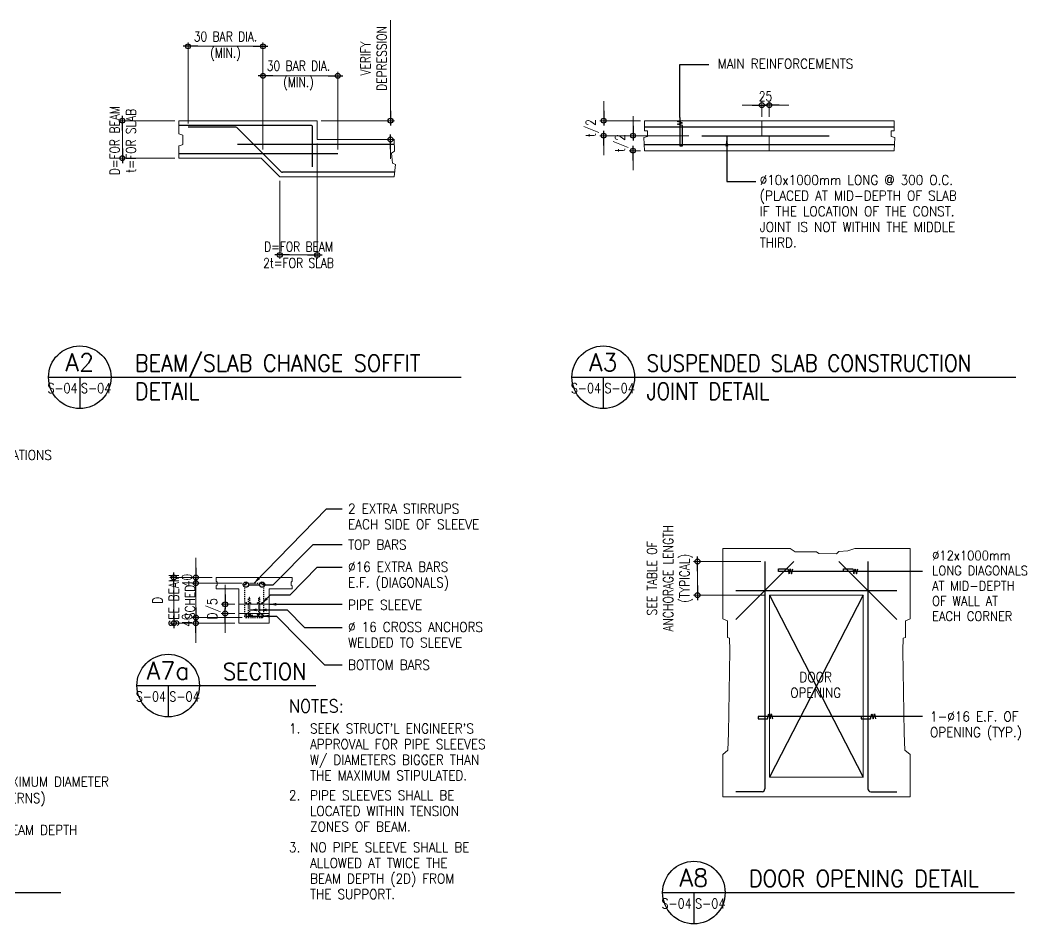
# Model space of a CAD drawing. Header units: millimetres. Extents: x 3475 to 3878, y 2024 to 2251.
# Drawn here: x 3617.5 to 3724.6, y 2145.1 to 2241.2 of the extents above; entities that cross this region are included whole.
import ezdxf
from ezdxf.enums import TextEntityAlignment as Align

# ---------------------------------------------------------------- set-up
doc = ezdxf.new("R2010")
doc.units = ezdxf.units.MM
doc.linetypes.add('LEOJ', pattern=[0.30000000000000004, 0.2, -0.1])
for name, color, linetype in [('1R', 1, 'Continuous'), ('3G', 3, 'Continuous'), ('6M', 6, 'Continuous'), ('8G', 8, 'Continuous'), ('DIM', 8, 'Continuous'), ('TB', 5, 'Continuous'), ('TG', 3, 'Continuous'), ('title', 3, 'Continuous')]:
    doc.layers.add(name, color=color, linetype=linetype)
for name, color, linetype, lineweight in [('2Y', 3, 'Continuous', 9), ('4C', 4, 'Continuous', 9), ('ST-DIM_E', 250, 'Continuous', 13)]:
    doc.layers.add(name, color=color, linetype=linetype, lineweight=lineweight)
doc.styles.add('100CL', font='romans.shx', dxfattribs={"height": 250})
doc.styles.add('175CL', font='ROMANS.shx', dxfattribs={"height": 0.45})
doc.styles.add('A', font='ROMANS', dxfattribs={"height": 350})
doc.styles.add('FRED', font='romans', dxfattribs={"height": 0.6})
doc.styles.add('ROMANS', font='romans.shx', dxfattribs={"width": 0.8})
doc.dimstyles.new('DIM150', dxfattribs={"dimscale": 150, "dimtxt": 2.5, "dimasz": 2.5, "dimexe": 1, "dimexo": 1, "dimgap": 1, "dimtad": 1, "dimdec": 0, "dimzin": 0, "dimdsep": 46, "dimtxsty": 'ROMANS', "dimblk": 'DIM1', "dimcen": 1, "dimclrd": 8, "dimclre": 8, "dimclrt": 3, "dimadec": 0, "dimazin": 0, "dimtfac": 1, "dimtdec": 0, "dimtofl": 0, "dimtmove": 0, "dimatfit": 3, "dimfxl": 1, "dimtolj": 1, "dimtzin": 0, "dimarcsym": 0})

# ---------------------------------------------------------------- blocks, each defined once
blk = doc.blocks.new('DIM1')
at = {"color": 0}
blk.add_line((-1, 0), (0.5, 0), dxfattribs=at)
at = {"color": 3}
blk.add_circle((0, 0), 0.25, dxfattribs=at)
blk = doc.blocks.new('*D12')
at = {"layer": 'Defpoints', "color": 0, "transparency": 16777216}
for p in [(240007.6168933685, 1059.481451507978), (238444.3875461226, 484.132781303109), (241859.9509751603, 484.1327813031096)]:
    blk.add_point(p, dxfattribs=at)
at = {"layer": 'DIM', "color": 8, "lineweight": -2, "transparency": 16777216}
for p, q in [((238444.3875461226, 1434.481451507978), (238444.3875461226, 1809.481451507978)), ((239857.6168933685, 1059.481451507978), (238294.3875461226, 1059.481451507978)), ((241709.9509751603, 484.1327813031095), (238294.3875461226, 484.132781303109)), ((238444.3875461226, 109.1327813031089), (238444.3875461226, -265.8672186968912))]:
    blk.add_line(p, q, dxfattribs=at)
at = {"layer": 'DIM', "color": 8, "lineweight": -2, "transparency": 16777216, "xscale": 375, "yscale": 375, "zscale": 375}
for p, rotation in [((238444.3875461226, 1059.481451507978), 270), ((238444.3875461226, 484.132781303109), 90)]:
    blk.add_blockref('DIM1', p, dxfattribs=dict(at, rotation=rotation))
at = {"layer": 'DIM', "color": 3, "transparency": 16777216, "insert": (238008.6732604083, 771.8071164054759), "char_height": 375, "attachment_point": 5, "rotation": 90, "style": 'ROMANS'}
blk.add_mtext('\\A1;t/2', dxfattribs=at)
blk = doc.blocks.new('*D13')
at = {"layer": 'Defpoints', "color": 0, "transparency": 16777216}
for p in [(239570.7442052263, 484.1327813031091), (241859.9509751603, 484.1327813031096), (240007.6168933685, -91.21588890152636)]:
    blk.add_point(p, dxfattribs=at)
at = {"layer": 'DIM', "color": 8, "lineweight": -2, "transparency": 16777216}
for p, q in [((239570.7442052263, 859.1327813031094), (239570.7442052263, 1234.132781303109)), ((241709.9509751603, 484.1327813031095), (239420.7442052262, 484.1327813031091)), ((239857.6168933685, -91.21588890152638), (239420.7442052262, -91.21588890152645)), ((239570.7442052263, -466.2158889015265), (239570.7442052263, -841.2158889015266))]:
    blk.add_line(p, q, dxfattribs=at)
at = {"layer": 'DIM', "color": 8, "lineweight": -2, "transparency": 16777216, "xscale": 375, "yscale": 375, "zscale": 375}
for p, rotation in [((239570.7442052263, 484.1327813031091), 270), ((239570.7442052263, -91.21588890152644), 90)]:
    blk.add_blockref('DIM1', p, dxfattribs=dict(at, rotation=rotation))
at = {"layer": 'DIM', "color": 3, "transparency": 16777216, "insert": (239135.0299195119, 196.4584462007235), "char_height": 375, "attachment_point": 5, "rotation": 90, "style": 'ROMANS'}
blk.add_mtext('\\A1;t/2', dxfattribs=at)
blk = doc.blocks.new('*D14')
at = {"layer": 'Defpoints', "color": 0, "transparency": 16777216}
for p in [(244802.1891450743, 1657.494896583812), (244514.5148099721, 1059.481451507978), (244802.1891450743, 1059.481451507978)]:
    blk.add_point(p, dxfattribs=at)
at = {"layer": 'DIM', "color": 8, "lineweight": -2, "transparency": 16777216}
for p, q in [((244139.5148099722, 1657.494896583812), (243764.5148099722, 1657.494896583812)), ((244514.5148099721, 1209.481451507978), (244514.5148099721, 1807.494896583812)), ((244802.1891450743, 1209.481451507978), (244802.1891450743, 1807.494896583812)), ((245177.1891450742, 1657.494896583812), (245552.1891450743, 1657.494896583812))]:
    blk.add_line(p, q, dxfattribs=at)
at = {"layer": 'DIM', "color": 8, "lineweight": -2, "transparency": 16777216, "xscale": 375, "yscale": 375, "zscale": 375}
blk.add_blockref('DIM1', (244514.5148099721, 1657.494896583812), dxfattribs=at)
at = {"layer": 'DIM', "color": 8, "lineweight": -2, "transparency": 16777216, "xscale": 375, "yscale": 375, "zscale": 375, "rotation": 180}
blk.add_blockref('DIM1', (244802.1891450743, 1657.494896583812), dxfattribs=at)
at = {"layer": 'DIM', "color": 3, "transparency": 16777216, "insert": (244658.3519775232, 1994.994896583812), "char_height": 375, "attachment_point": 5, "style": 'ROMANS'}
blk.add_mtext('\\A1;25', dxfattribs=at)
blk = doc.blocks.new('*D35')
at = {"layer": 'Defpoints', "color": 0, "transparency": 16777216}
for p in [(225366.4639300438, 3912.665823989751), (222489.7205790203, 807.7664082933624), (225366.4639300438, -199.0937645648664)]:
    blk.add_point(p, dxfattribs=at)
at = {"layer": 'DIM', "color": 8, "lineweight": -2, "transparency": 16777216}
for p, q in [((222489.7205790203, 957.7664082933624), (222489.7205790203, 4062.665823989751)), ((222864.7205790202, 3912.665823989751), (224991.4639300439, 3912.665823989751)), ((225366.4639300438, -49.09376456486644), (225366.4639300438, 4062.665823989751))]:
    blk.add_line(p, q, dxfattribs=at)
at = {"layer": 'DIM', "color": 8, "lineweight": -2, "transparency": 16777216, "xscale": 375, "yscale": 375, "zscale": 375, "rotation": 180}
blk.add_blockref('DIM1', (222489.7205790203, 3912.665823989751), dxfattribs=at)
at = {"layer": 'DIM', "color": 8, "lineweight": -2, "transparency": 16777216, "xscale": 375, "yscale": 375, "zscale": 375}
blk.add_blockref('DIM1', (225366.4639300438, 3912.665823989751), dxfattribs=at)
at = {"layer": 'DIM', "color": 3, "transparency": 16777216, "insert": (223928.092254532, 3912.665823989751), "char_height": 375, "attachment_point": 5, "style": 'ROMANS'}
blk.add_mtext('\\A1;30 BAR DIA.\\P(MIN.)', dxfattribs=at)
blk = doc.blocks.new('*D36')
at = {"layer": 'Defpoints', "color": 0, "transparency": 16777216}
for p in [(225366.4639300438, 2778.847220430238), (225366.4639300438, -199.0937645648664), (228243.2072810671, -199.0937645648664)]:
    blk.add_point(p, dxfattribs=at)
at = {"layer": 'DIM', "color": 8, "lineweight": -2, "transparency": 16777216}
for p, q in [((225366.4639300438, -49.09376456486644), (225366.4639300438, 2928.847220430238)), ((227868.2072810671, 2778.847220430238), (225741.4639300439, 2778.847220430238)), ((228243.2072810671, -49.09376456486644), (228243.2072810671, 2928.847220430238))]:
    blk.add_line(p, q, dxfattribs=at)
at = {"layer": 'DIM', "color": 8, "lineweight": -2, "transparency": 16777216, "xscale": 375, "yscale": 375, "zscale": 375, "rotation": 180}
blk.add_blockref('DIM1', (225366.4639300438, 2778.847220430238), dxfattribs=at)
at = {"layer": 'DIM', "color": 8, "lineweight": -2, "transparency": 16777216, "xscale": 375, "yscale": 375, "zscale": 375}
blk.add_blockref('DIM1', (228243.2072810671, 2778.847220430238), dxfattribs=at)
at = {"layer": 'DIM', "color": 3, "transparency": 16777216, "insert": (226730.9643231724, 2789.179889907333), "char_height": 375, "attachment_point": 5, "style": 'ROMANS'}
blk.add_mtext('\\A1;30 BAR DIA.\\P(MIN.)', dxfattribs=at)
blk = doc.blocks.new('*D37')
at = {"layer": 'Defpoints', "color": 0, "transparency": 16777216}
for p in [(227449.5473113448, 1059.481451507978), (227449.5473113448, 340.295613752067), (230263.3650385315, 340.2956137520674)]:
    blk.add_point(p, dxfattribs=at)
at = {"layer": 'DIM', "color": 8, "lineweight": -2, "transparency": 16777216}
for p, q in [((230263.3650385315, 1434.481451507979), (230263.3650385315, 4917.517165793775)), ((227599.5473113448, 1059.481451507978), (230413.3650385315, 1059.481451507979)), ((227599.5473113448, 340.295613752067), (230413.3650385315, 340.2956137520675)), ((230263.3650385315, -34.70438624793261), (230263.3650385315, -409.7043862479327))]:
    blk.add_line(p, q, dxfattribs=at)
at = {"layer": 'DIM', "color": 8, "lineweight": -2, "transparency": 16777216, "xscale": 375, "yscale": 375, "zscale": 375}
for p, rotation in [((230263.3650385315, 1059.481451507979), 270), ((230263.3650385315, 340.2956137520674), 90)]:
    blk.add_blockref('DIM1', p, dxfattribs=dict(at, rotation=rotation))
at = {"layer": 'DIM', "color": 3, "transparency": 16777216, "insert": (229613.3650385314, 3446.088594365138), "char_height": 375, "attachment_point": 5, "rotation": 90, "style": 'ROMANS'}
blk.add_mtext('\\A1;VERIFY\\PDEPRESSION', dxfattribs=at)
blk = doc.blocks.new('*D38')
at = {"layer": 'Defpoints', "color": 0, "transparency": 16777216}
for p in [(227449.5473113447, 340.2956137520669), (226011.1756358333, -1098.076061759755), (227449.5473113447, -4093.773598072963)]:
    blk.add_point(p, dxfattribs=at)
at = {"layer": 'DIM', "color": 8, "lineweight": -2, "transparency": 16777216}
for p, q in [((227449.5473113447, 190.2956137520668), (227449.5473113447, -4243.773598072963)), ((226011.1756358333, -1248.076061759755), (226011.1756358333, -4243.773598072963)), ((226386.1756358333, -4093.773598072963), (227074.5473113446, -4093.773598072963))]:
    blk.add_line(p, q, dxfattribs=at)
at = {"layer": 'DIM', "color": 8, "lineweight": -2, "transparency": 16777216, "xscale": 375, "yscale": 375, "zscale": 375, "rotation": 180}
blk.add_blockref('DIM1', (226011.1756358333, -4093.773598072963), dxfattribs=at)
at = {"layer": 'DIM', "color": 8, "lineweight": -2, "transparency": 16777216, "xscale": 375, "yscale": 375, "zscale": 375}
blk.add_blockref('DIM1', (227449.5473113447, -4093.773598072963), dxfattribs=at)
at = {"layer": 'DIM', "color": 3, "transparency": 16777216, "insert": (226731.2846196, -4088.950219376275), "char_height": 375, "attachment_point": 5, "style": 'ROMANS'}
blk.add_mtext('\\A1;D=FOR BEAM\\P2t=FOR SLAB', dxfattribs=at)
blk = doc.blocks.new('*D40')
at = {"layer": 'Defpoints', "color": 0, "transparency": 16777216}
for p in [(222135.5772771804, 1059.481451507978), (219969.1133767545, -378.8902240038447), (222135.5772771804, -378.8902240038443)]:
    blk.add_point(p, dxfattribs=at)
at = {"layer": 'DIM', "color": 8, "lineweight": -2, "transparency": 16777216}
for p, q in [((221985.5772771804, 1059.481451507978), (219819.1133767545, 1059.481451507978)), ((219969.1133767545, 684.481451507978), (219969.1133767545, -3.890224003844636)), ((221985.5772771804, -378.8902240038444), (219819.1133767545, -378.8902240038447))]:
    blk.add_line(p, q, dxfattribs=at)
at = {"layer": 'DIM', "color": 8, "lineweight": -2, "transparency": 16777216, "xscale": 375, "yscale": 375, "zscale": 375}
for p, rotation in [((219969.1133767545, 1059.481451507978), 90), ((219969.1133767545, -378.8902240038447), 270)]:
    blk.add_blockref('DIM1', p, dxfattribs=dict(at, rotation=rotation))
at = {"layer": 'DIM', "color": 3, "transparency": 16777216, "insert": (219985.5474328841, 291.6950454890903), "char_height": 375, "attachment_point": 5, "rotation": 90, "style": 'ROMANS'}
blk.add_mtext('\\A1;D=FOR BEAM\\Pt=FOR SLAB', dxfattribs=at)
blk = doc.blocks.new('*D30')
at = {"layer": 'Defpoints', "color": 0, "transparency": 16777216}
for p in [(223565.5628772519, -16469.50655791211), (221943.5106256121, -18219.76610892988), (224440.6926527607, -18219.76610892988)]:
    blk.add_point(p, dxfattribs=at)
at = {"layer": 'DIM', "color": 8, "lineweight": -2, "transparency": 16777216}
for p, q in [((223415.5628772519, -16469.50655791211), (221793.5106256121, -16469.50655791211)), ((221943.5106256121, -16844.50655791211), (221943.5106256121, -17844.76610892988)), ((224290.6926527607, -18219.76610892988), (221793.5106256121, -18219.76610892988))]:
    blk.add_line(p, q, dxfattribs=at)
at = {"layer": 'DIM', "color": 8, "lineweight": -2, "transparency": 16777216, "xscale": 375, "yscale": 375, "zscale": 375}
for p, rotation in [((221943.5106256121, -16469.50655791211), 90), ((221943.5106256121, -18219.76610892988), 270)]:
    blk.add_blockref('DIM1', p, dxfattribs=dict(at, rotation=rotation))
at = {"layer": 'DIM', "color": 3, "transparency": 16777216, "insert": (221943.510625612, -17344.63633342106), "char_height": 375, "attachment_point": 5, "rotation": 90, "style": 'ROMANS'}
blk.add_mtext('\\A1;D\\PSEE BEAM\\PSCHED.', dxfattribs=at)
blk = doc.blocks.new('*D31')
at = {"layer": 'Defpoints', "color": 0, "transparency": 16777216}
for p in [(223917.5757935495, -17497.78404413513), (224440.6926527607, -17497.78404413513), (224440.6926527607, -17847.83595433785)]:
    blk.add_point(p, dxfattribs=at)
at = {"layer": 'DIM', "color": 8, "lineweight": -2, "transparency": 16777216}
for p, q in [((223917.5757935495, -17122.78404413513), (223917.5757935495, -16747.78404413513)), ((224290.6926527607, -17497.78404413513), (223767.5757935495, -17497.78404413513)), ((224290.6926527607, -17847.83595433785), (223767.5757935495, -17847.83595433785)), ((223917.5757935495, -18222.83595433785), (223917.5757935495, -18597.83595433785))]:
    blk.add_line(p, q, dxfattribs=at)
at = {"layer": 'DIM', "color": 8, "lineweight": -2, "transparency": 16777216, "xscale": 375, "yscale": 375, "zscale": 375}
for p, rotation in [((223917.5757935495, -17497.78404413513), 270), ((223917.5757935495, -17847.83595433785), 90)]:
    blk.add_blockref('DIM1', p, dxfattribs=dict(at, rotation=rotation))
at = {"layer": 'DIM', "color": 3, "transparency": 16777216, "insert": (223481.8615078351, -17672.80999923656), "char_height": 375, "attachment_point": 5, "rotation": 90, "style": 'ROMANS'}
blk.add_mtext('\\A1;D/5', dxfattribs=at)
blk = doc.blocks.new('*D52')
at = {"layer": 'Defpoints', "color": 0, "transparency": 16777216}
for p in [(242044.5415837374, -15854.03817179992), (244630.284254389, -15854.03817179992), (244810.0807138278, -17148.57267976058)]:
    blk.add_point(p, dxfattribs=at)
at = {"layer": 'DIM', "color": 8, "lineweight": -2, "transparency": 16777216}
for p, q in [((244480.284254389, -15854.03817179992), (241894.5415837374, -15854.03817179992)), ((242044.5415837374, -16773.57267976058), (242044.5415837374, -16229.03817179992)), ((244660.0807138278, -17148.57267976058), (241894.5415837374, -17148.57267976058))]:
    blk.add_line(p, q, dxfattribs=at)
at = {"layer": 'DIM', "color": 8, "lineweight": -2, "transparency": 16777216, "xscale": 375, "yscale": 375, "zscale": 375}
for p, rotation in [((242044.5415837374, -15854.03817179992), 90), ((242044.5415837374, -17148.57267976058), 270)]:
    blk.add_blockref('DIM1', p, dxfattribs=dict(at, rotation=rotation))
at = {"layer": 'DIM', "color": 3, "transparency": 16777216, "insert": (240983.8272980231, -16501.30542578031), "char_height": 375, "attachment_point": 5, "rotation": 90, "style": 'ROMANS'}
blk.add_mtext('\\A1;SEE TABLE OF\\PANCHORAGE LENGTH\\P(TYPICAL)', dxfattribs=at)
blk = doc.blocks.new('*D58')
at = {"layer": 'Defpoints', "color": 0, "transparency": 16777216}
for p in [(224712.808429971, -18000.98366505269), (222789.3932452687, -18219.76610892988), (224440.6926527607, -18219.76610892988)]:
    blk.add_point(p, dxfattribs=at)
at = {"layer": 'DIM', "color": 8, "lineweight": -2, "transparency": 16777216}
for p, q in [((222789.3932452687, -17625.98366505269), (222789.3932452687, -17250.98366505269)), ((224562.808429971, -18000.98366505269), (222639.3932452687, -18000.98366505269)), ((224290.6926527607, -18219.76610892988), (222639.3932452687, -18219.76610892988)), ((222789.3932452687, -18594.76610892988), (222789.3932452687, -18969.76610892988))]:
    blk.add_line(p, q, dxfattribs=at)
at = {"layer": 'DIM', "color": 8, "lineweight": -2, "transparency": 16777216, "xscale": 375, "yscale": 375, "zscale": 375}
for p, rotation in [((222789.3932452687, -18000.98366505269), 270), ((222789.3932452687, -18219.76610892988), 90)]:
    blk.add_blockref('DIM1', p, dxfattribs=dict(at, rotation=rotation))
at = {"layer": 'DIM', "color": 3, "transparency": 16777216, "insert": (222451.8932452686, -18110.37488699135), "char_height": 375, "attachment_point": 5, "rotation": 90, "style": 'ROMANS'}
blk.add_mtext('\\A1;40', dxfattribs=at)
blk = doc.blocks.new('*D59')
at = {"layer": 'Defpoints', "color": 0, "transparency": 16777216}
for p in [(222789.3932452687, -16469.50655791211), (223565.5628772519, -16469.50655791211), (224712.808429971, -16688.2890017893)]:
    blk.add_point(p, dxfattribs=at)
at = {"layer": 'DIM', "color": 8, "lineweight": -2, "transparency": 16777216}
for p, q in [((222789.3932452687, -16094.50655791211), (222789.3932452687, -15719.50655791211)), ((223415.5628772519, -16469.50655791211), (222639.3932452687, -16469.50655791211)), ((224562.808429971, -16688.2890017893), (222639.3932452687, -16688.2890017893)), ((222789.3932452687, -17063.2890017893), (222789.3932452687, -17438.2890017893))]:
    blk.add_line(p, q, dxfattribs=at)
at = {"layer": 'DIM', "color": 8, "lineweight": -2, "transparency": 16777216, "xscale": 375, "yscale": 375, "zscale": 375}
for p, rotation in [((222789.3932452687, -16469.50655791211), 270), ((222789.3932452687, -16688.2890017893), 90)]:
    blk.add_blockref('DIM1', p, dxfattribs=dict(at, rotation=rotation))
at = {"layer": 'DIM', "color": 3, "transparency": 16777216, "insert": (222451.8932452686, -16578.89777985077), "char_height": 375, "attachment_point": 5, "rotation": 90, "style": 'ROMANS'}
blk.add_mtext('\\A1;40', dxfattribs=at)
blk = doc.blocks.new('A$C6C0B0B06')
at = {"layer": 'title', "color": 2}
for p, q in [((0, -1e-15), (16, -1e-15)), ((8.000000000000002, -1e-15), (8.000000000000002, -8.000000000000004))]:
    blk.add_line(p, q, dxfattribs=at)
blk.add_circle((8.000000000000002, -1e-15), 8.000000000000002, dxfattribs=at)
at = {"layer": 'title', "color": 5, "style": 'ROMANS'}
blk.add_attdef('A', text='', height=4.5, dxfattribs=at).set_placement((8.000000000000002, 3.803695647511631), align=Align.MIDDLE)
at = {"layer": 'title', "color": 2, "style": 'ROMANS'}
for width, p, p2 in [(1.138396624965697, (-0.2822336480205845, -4.047261020744175), (7.442600592818076, -4.047261020744175)), (1.147089023381709, (8.287959303701156, -4.047261020744175), (16.07177767664846, -4.047261020744175))]:
    blk.add_attdef('S-1', text='', height=2.5, dxfattribs=dict(at, width=width)).set_placement(p, p2, align=Align.FIT)
blk = doc.blocks.new('A$C9b866f26')
at = {"layer": '1R'}
for p, q in [((11053.34823410518, 32263.5060793098), (7457.419045325631, 25277.29845050577)), ((7457.419045325631, 32263.5060793098), (11053.34823410518, 25277.29845050577))]:
    blk.add_line(p, q, dxfattribs=at)
at = {"layer": '2Y', "color": 2}
for p, q in [((-15217.08439132172, 50471.56021057834), (-9903.114357157348, 50471.56021057834)), ((-9903.114357157348, 49752.37437282244), (-9903.114357157348, 50471.56021057834)), ((2654.95522486631, 50471.56021057834), (12244.09972827814, 50471.56021057834)), ((7161.853141470143, 50471.56021057834), (7161.853141470143, 49896.21154037347)), ((7161.853141470143, 49896.21154037347), (7449.527476572228, 49896.21154037347)), ((7449.527476572228, 49896.21154037347), (7449.527476572228, 49320.86287016884)), ((-9903.114357157348, 49752.37437282244), (-6946.447257128749, 49752.37437282244)), ((2654.95522486631, 49320.86287016884), (12244.09972827814, 49320.86287016884)), ((-15217.08439132172, 49033.18853506652), (-12060.67187042461, 49033.18853506652)), ((-12060.67187042461, 49033.18853506652), (-11341.48603266917, 48314.00269731061)), ((-11341.48603266917, 48314.00269731061), (-6946.447257128749, 48314.00269731061))]:
    blk.add_line(p, q, dxfattribs=at)
at = {"layer": '2Y'}
for p, q in [((-10869.99953955386, 32942.57220115827), (-13787.09879125023, 32942.57220115827)), ((-13787.09879125023, 32505.00731340388), (-12911.96901574146, 32505.00731340388)), ((-12911.96901574146, 32505.00731340388), (-12911.96901574146, 31192.31265014049)), ((-11745.12931506263, 32505.00731340388), (-10869.99953955386, 32505.00731340388)), ((-11745.12931506309, 31192.31265014049), (-11745.12931506263, 32505.00731340388)), ((-12911.96901574146, 31192.31265014049), (-11745.12931506309, 31192.31265014049))]:
    blk.add_line(p, q, dxfattribs=at)
at = {"layer": '2Y', "color": 1}
for p, q in [((-13787.09879125023, 32942.57220115827), (-13787.09879125023, 32798.80107571651)), ((-10869.99953955386, 32798.80107571651), (-10869.99953955386, 32942.57220115827)), ((-13787.09879125023, 32798.80107571651), (-13750.32894441552, 32765.91272053321)), ((-13787.09879125023, 32622.39991775609), (-13750.32894440714, 32649.30856632756)), ((-13787.09879125023, 32622.39991775609), (-13787.09879125023, 32505.00731340388)), ((-13750.32894441552, 32765.91272053321), (-13750.32894441552, 32649.30856632756)), ((-10906.76938639695, 32765.91272053321), (-10869.99953955386, 32798.80107571651)), ((-10906.76938639695, 32649.30856632756), (-10906.76938639695, 32765.91272053321)), ((-10869.99953955386, 32622.39991775609), (-10906.76938639695, 32649.30856632756)), ((-10869.99953955386, 32505.00731340388), (-10869.99953955386, 32622.39991775609))]:
    blk.add_line(p, q, dxfattribs=at)
at = {"layer": '2Y', "color": 2, "linetype": 'Continuous'}
for p, q in [((-12911.96901574146, 31914.29471493524), (-11745.12931506263, 31914.29471493524)), ((-12911.96901574146, 31564.24280473252), (-11745.12931506263, 31564.24280473252))]:
    blk.add_line(p, q, dxfattribs=at)
at = {"layer": '2Y', "color": 1}
for points in [[(-15217.08439132172, 50471.56021057834), (-15220.2792084247, 49963.19149961109), (-15067.16578931987, 49912.10009535096), (-15067.16578931987, 49554.46026552954), (-15152.2287999333, 49520.39932935635), (-15220.2792084247, 49503.36886126964), (-15217.08439132172, 49033.18853506652)], [(2654.95522486631, 50471.56021057834), (2654.95522486631, 50078.39561427731), (2775.606095612311, 50078.39561427731), (2775.606095612311, 49860.40901318026), (2636.948790311144, 49820.77508570809), (2654.95522486631, 49320.86287016884)], [(12244.09972827814, 50471.56021057834), (12244.09972827814, 50078.39561427731), (12123.44885753214, 50078.39561427731), (12123.44885753214, 49860.40901318026), (12262.10616283378, 49820.77508570809), (12244.09972827814, 49320.86287016884)], [(-6946.447257128749, 49752.37437282244), (-6935.141974632367, 49299.00324422886), (-7054.230189491732, 49230.88137188202), (-7020.204985246266, 48839.1806058874), (-6901.116770386899, 48788.08920162727), (-6946.447257128749, 48314.00269731061)]]:
    blk.add_lwpolyline(points, dxfattribs=at)
blk.add_lwpolyline([(12851.31282849496, 31356.58242752211), (12671.07630779154, 31276.72382532171), (12671.07630779154, 30637.85500771791), (12591.26970857082, 30617.89035716787), (12571.31805876575, 30138.73874396487), (12631.17300818095, 26974.396096343), (12651.12465798648, 26315.56262818905), (12851.31282849496, 26155.84542378813), (12851.31282849496, 24522.15332086216), (5659.454450935853, 24522.15332086216), (5659.454450935853, 26155.84542378813), (5859.6426214448, 26315.56262818905), (5879.594271249866, 26974.396096343), (5939.449220665527, 30138.73874396487), (5919.497570859996, 30617.89035716787), (5839.690971639269, 30637.85500771791), (5839.690971639269, 31276.72382532171), (5659.454450935853, 31356.58242752211), (5659.454450935853, 34061.47067369969), (8251.110131189022, 34061.47067369969), (8435.352507438773, 33927.68358401227), (9265.267838212458, 33927.68358401227), (9346.632086327561, 33862.54511121492), (10030.09177049462, 33846.26049301535), (10111.45601860925, 33943.9682022116), (10469.4587103159, 33960.25282041094), (10729.82430428386, 34061.47067369969), (12851.31282849496, 34061.47067369969)], close=True, dxfattribs=at)
at = {"layer": '2Y', "color": 2}
blk.add_lwpolyline([(7457.419045325631, 25277.29845050577), (11053.34823410518, 25277.29845050577), (11053.34823410518, 32263.5060793098), (7457.419045325631, 32263.5060793098)], close=True, dxfattribs=at)
at = {"layer": '3G', "color": 3, "linetype": 'LEOJ', "ltscale": 0.5}
for p, q in [((-12693.18657186415, 32670.45642394782), (-12693.18657186415, 31464.42842735106)), ((-12639.85323853112, 32723.78975728119), (-12017.24509227342, 32723.78975728119)), ((-11963.91175893994, 32670.45642394782), (-11963.91175893994, 31464.42842735106)), ((-12639.85323853112, 31411.09509401768), (-12017.24509227342, 31411.09509401768))]:
    blk.add_line(p, q, dxfattribs=at)
at = {"layer": '3G', "color": 2, "linetype": 'LEOJ', "ltscale": 0.5}
for p, q in [((-12544.41451002491, 31507.35936931998), (-12544.41451002491, 32153.49685357639)), ((-12497.74092200512, 32153.49685357639), (-12497.74092200512, 31507.35936931998)), ((-12159.35740880735, 32153.49685357639), (-12159.35740880735, 31507.35936931998)), ((-12112.68382077917, 31507.35936931998), (-12112.68382077917, 32153.49685357639))]:
    blk.add_line(p, q, dxfattribs=at)
at = {"layer": '3G', "color": 3, "linetype": 'LEOJ', "ltscale": 0.5}
for centre, start, end in [((-12639.85323853112, 32670.45642394782), 90, 180), ((-12017.24509227342, 32670.45642394782), 0, 90), ((-12639.85323853112, 31464.42842735106), 180, 270), ((-12017.24509227342, 31464.42842735106), 270, 0)]:
    blk.add_arc(centre, 53.33333333333333, start, end, dxfattribs=at)
at = {"layer": '3G', "color": 2, "linetype": 'LEOJ', "ltscale": 0.5}
for centre, radius, start, end in [((-12521.07771601502, 32153.49685357639), 23.33679400983829, 0, 180), ((-12136.02061479326, 32153.49685357639), 23.336794014077, 0, 180), ((-12521.07771601502, 31507.35936931998), 23.33679400982793, 180, 0), ((-12136.02061479326, 31507.35936931998), 23.33679401408738, 180, 0)]:
    blk.add_arc(centre, radius, start, end, dxfattribs=at)
at = {"layer": '4C', "const_width": 26.66666666666666}
for points in [[(-12653.18657186415, 32670.45642394782, 1), (-12626.51990519764, 32670.45642394782, 1)], [(-12003.91175893994, 32670.45642394782, -1), (-12030.57842560645, 32670.45642394782, -1)], [(-12653.18657186415, 31464.42842735094, -1), (-12626.51990519764, 31464.42842735094, -1)], [(-12003.91175893994, 31464.42842735094, 1), (-12030.57842560645, 31464.42842735094, 1)]]:
    blk.add_lwpolyline(points, format="xyb", close=True, dxfattribs=at)
at = {"layer": '4C'}
for centre, radius in [((-12634.84458683498, 31948.32792848582), 29.17099251696472), ((-12474.40412798684, 31958.0512037134), 23.33679401357177), ((-12182.69420281725, 31958.0512037134), 23.33679401357177), ((-12022.25374397749, 31948.32792848582), 29.17099251696472), ((-12634.84458683498, 31530.2095911823), 29.17099251696472), ((-12474.40412798684, 31520.4863159546), 23.33679401357177), ((-12182.69420281725, 31520.4863159546), 23.33679401357177), ((-12022.25374397749, 31530.2095911823), 29.17099251696472)]:
    blk.add_circle(centre, radius, dxfattribs=at)
at = {"layer": '6M', "color": 6}
for p, q in [((-10154.8294003715, 50291.76375113936), (-15217.08439132172, 50291.76375113936)), ((-13022.84756410328, 50219.84516736373), (-14862.94108948178, 50219.84516736373)), ((-11288.07636619705, 48514.86362224418), (-12971.99344582224, 50198.78070186914)), ((-10082.91081659562, 48702.93686119371), (-10082.91081659562, 50219.84516736373)), ((2654.95522486631, 50231.83159799311), (12244.09972827814, 50231.83159799311)), ((4860.458460651134, 49896.21154037347), (9750.922157391236, 49896.21154037347)), ((-12959.65416761974, 49572.57791338346), (-6946.447257128749, 49572.57791338346)), ((2654.95522486631, 49560.59148275406), (12244.09972827814, 49560.59148275406)), ((-15217.08439132172, 49212.9849945055), (-9109.454387434964, 49212.9849945055)), ((-6946.447257128749, 48493.79915674959), (-11237.22224791601, 48493.79915674959)), ((8392.360634408687, 33558.04058727046), (6162.884537365084, 31328.56449022721)), ((7277.622585886885, 33558.04058727046), (7277.622585886885, 24831.83617958595)), ((10118.40664502259, 33558.04058727046), (12347.88274206573, 31328.56449022721)), ((11233.14469354439, 33558.04058727046), (11233.14469354439, 24831.83617958595)), ((6162.884537365084, 32443.30253874877), (12347.88274206573, 32443.30253874877)), ((7169.744710223546, 24723.9583039225), (6162.884537365084, 24723.9583039225)), ((11341.02256920773, 24723.9583039225), (12347.88274206573, 24723.9583039225))]:
    blk.add_line(p, q, dxfattribs=at)
for centre, radius, start, end in [((-10154.8294003715, 50219.84516736373), 71.9185837755945, 0, 90), ((-13022.84756410328, 50147.9265835881), 71.9185837755862, 44.99999999970522, 90), ((-11237.22224791601, 48565.71774052523), 71.91858377557617, 224.9999999997053, 270), ((7169.744710223546, 24831.83617958595), 107.8778756633865, 270, 0), ((11341.02256920773, 24831.83617958595), 107.8778756633865, 180, 270)]:
    blk.add_arc(centre, radius, start, end, dxfattribs=at)
at = {"layer": '8G'}
for p, q in [((4015.653428105899, 50597.11770588738), (4015.653428105899, 52622.53280838203)), ((4015.653428105899, 52622.53280838203), (5126.55369440306, 52622.53280838203)), ((5819.066867142247, 49896.21154037347), (5819.066867142247, 48144.05511343988)), ((5819.066867142247, 48144.05511343988), (6929.967133439408, 48144.05511343988)), ((-12328.549165406, 32723.78975728119), (-9551.811149436253, 35575.09226800211)), ((-9551.811149436253, 35575.09226800211), (-8951.75908340208, 35575.09226800211)), ((-11593.70896457389, 32667.55715238652), (-10061.96538324814, 34215.6969401479)), ((-10061.96538324814, 34215.6969401479), (-8951.75908340208, 34215.6969401479)), ((-10945.55763970475, 32276.5015942991), (-9903.413677734061, 33342.03351359628)), ((-9903.413677734061, 33342.03351359628), (-8951.75908340208, 33342.03351359628)), ((13331.26764276184, 33174.33220109547), (8498.11667741675, 33174.33220109547)), ((-12536.38282933339, 32667.55715238652), (-12120.71550147069, 32667.55715238652)), ((-11913.77468307569, 32667.55715238652), (-11593.70896457389, 32667.55715238652)), ((-12022.25374397749, 31948.32792848582), (-11702.66215722795, 32276.5015942991)), ((-11702.66215722795, 32276.5015942991), (-10945.55763970475, 32276.5015942991)), ((-12497.74092200512, 31699.98097102228), (-11057.40539289891, 31699.98097102228)), ((-11745.12931506263, 31914.29471493524), (-8944.726023956406, 31914.29471493524)), ((-11057.40539289891, 31699.98097102228), (-10393.72062491506, 31021.40168596749)), ((-12639.85323853112, 31464.42842735094), (-11465.35768616825, 31464.42842735094)), ((-11465.35768616825, 31464.42842735094), (-9630.42677854348, 29588.31771412247)), ((-10393.72062491506, 31021.40168596749), (-8951.75908340208, 31021.40168596746)), ((-9630.42677854348, 29588.31771412247), (-8951.75908340208, 29588.31771412247)), ((13331.26764276184, 27610.78835282213), (7722.95901373474, 27610.78835282213))]:
    blk.add_line(p, q, dxfattribs=at)
at = {"layer": '8G', "color": 2}
for points in [[(4015.653428105899, 50597.11770588738), (4015.653428105899, 49507.11662438928), (4111.616961963271, 49507.11662438928), (4111.616961963271, 50290.85720924261), (3919.689894248994, 50338.8389761713), (4111.616961963271, 50386.82074309975), (3919.689894248994, 50434.80251002844), (4111.616961963271, 50482.7842769569)], [(8498.11667741675, 33174.33220109547), (7799.42170132164, 33174.33220109547), (7799.42170132164, 33270.29573495261), (8157.292870093865, 33270.29573495261), (8205.274637022783, 33078.36866723834), (8253.256403951236, 33270.29573495261), (8301.23817087969, 33078.36866723834), (8349.21993780814, 33270.29573495261)], [(10991.57946038132, 33174.33220109547), (10292.88448428575, 33174.33220109547), (10292.88448428575, 33270.29573495261), (10650.75565305844, 33270.29573495261), (10698.73741998689, 33078.36866723834), (10746.71918691534, 33270.29573495261), (10794.70095384426, 33078.36866723834), (10842.68272077272, 33270.29573495261)], [(7722.95901373474, 27610.78835282213), (7024.264037639165, 27610.78835282213), (7024.264037639165, 27514.82481896499), (7382.135206411854, 27514.82481896499), (7430.116973340307, 27706.75188667927), (7478.098740269226, 27514.82481896499), (7526.080507197679, 27706.75188667927), (7574.062274126132, 27514.82481896499)], [(11678.48112139225, 27610.78835282213), (10979.78614529667, 27610.78835282213), (10979.78614529667, 27514.82481896499), (11337.65731406936, 27514.82481896499), (11385.63908099828, 27706.75188667927), (11433.62084792673, 27514.82481896499), (11481.60261485519, 27706.75188667927), (11529.58438178364, 27514.82481896499)]]:
    blk.add_lwpolyline(points, dxfattribs=at)
for points in [[(5819.066867142247, 49488.50469950097, 107.9589755893022, 0, 0), (5819.066867142247, 49896.21154037351, 0, 0, 0)], [(-12140.2478563578, 32917.14757216073, 107.9589755892986, 0, 0), (-12328.549165406, 32723.78975728122, 0, 0, 0)], [(-11833.95243492929, 32141.68574336552, 107.9589755892986, 0, 0), (-12022.25374397749, 31948.32792848584, 0, 0, 0)], [(-12227.84348303193, 31699.98097102231, 107.9589755892986, 0, 0), (-12497.74092200512, 31699.98097102231, 0, 0, 0)], [(-11842.78638180598, 31699.98097102231, 107.9589755892986, 0, 0), (-12112.68382077917, 31699.98097102231, 0, 0, 0)], [(-11475.23187608944, 31914.29471493527, 107.9589755892986, 0, 0), (-11745.12931506263, 31914.29471493527, 0, 0, 0)], [(-12369.95579955794, 31464.42842735097, 107.9589755892986, 0, 0), (-12639.85323853112, 31464.42842735097, 0, 0, 0)], [(-11747.34765330024, 31464.42842735097, 107.9589755892986, 0, 0), (-12017.24509227342, 31464.42842735097, 0, 0, 0)]]:
    blk.add_lwpolyline(points, format="xyseb", dxfattribs=at)
at = {"layer": '8G'}
for centre in [(-12639.85323853112, 32670.45642394782), (-12017.24509227342, 32670.45642394782)]:
    blk.add_circle(centre, 103.5110204524723, dxfattribs=at)
at = {"layer": 'title', "color": 2}
for p, q in [((-20217.94193900676, 40628.01975776662), (-4384.244707246049, 40628.01975776662)), ((-125.1844086178753, 40628.01975776674), (16909.04732160995, 40628.01975776674)), ((-16824.7198095794, 28795.58248568125), (-9958.732280941418, 28795.58248568125)), ((-37789.56840766381, 20853.0197577668), (-19741.84064838171, 20853.0197577668)), ((3353.317485988867, 20853.0197577668), (16863.48215842459, 20853.0197577668))]:
    blk.add_line(p, q, dxfattribs=at)
at = {"layer": 'title'}
ref = blk.add_blockref('A$C6C0B0B06', (-20217.94193900676, 40628.01975776662), dxfattribs=dict(at, xscale=150, yscale=150, zscale=150))
ref.add_attrib('A', 'A2', dxfattribs={"color": 5, "height": 675.0000000000002, "style": 'ROMANS'}).set_placement((-19017.94193900676, 41198.57410489337), align=Align.MIDDLE)
ref.add_attrib('S-1', 'S-04', dxfattribs={"color": 2, "height": 375.0000000000001, "style": 'ROMANS', "width": 0.7724834240839504}).set_placement((-20260.27698620988, 40020.930604655), (-19101.55185008395, 40020.930604655), align=Align.FIT)
ref.add_attrib('S-1', 'S-04', dxfattribs={"color": 2, "height": 375.0000000000001, "style": 'ROMANS', "width": 0.7783818372947473}).set_placement((-18974.74804345166, 40020.930604655), (-17807.17528750954, 40020.930604655), align=Align.FIT)
ref = blk.add_blockref('A$C6C0B0B06', (-125.1844086178753, 40628.01975776674), dxfattribs=dict(at, xscale=150, yscale=150, zscale=150))
ref.add_attrib('A', 'A3', dxfattribs={"color": 5, "height": 675.0000000000002, "style": 'ROMANS'}).set_placement((1074.815591382124, 41198.57410489348), align=Align.MIDDLE)
ref.add_attrib('S-1', 'S-04', dxfattribs={"color": 2, "height": 375.0000000000001, "style": 'ROMANS', "width": 0.7724834240839504}).set_placement((-167.5194558209914, 40020.93060465512), (991.2056803049345, 40020.93060465512), align=Align.FIT)
ref.add_attrib('S-1', 'S-04', dxfattribs={"color": 2, "height": 375.0000000000001, "style": 'ROMANS', "width": 0.7783818372947473}).set_placement((1118.009486937226, 40020.93060465512), (2285.582242879347, 40020.93060465512), align=Align.FIT)
ref = blk.add_blockref('A$C6C0B0B06', (-16824.7198095794, 28795.58248568125), dxfattribs=dict(at, xscale=150, yscale=150, zscale=150))
ref.add_attrib('A', 'A7a', dxfattribs={"color": 5, "height": 675.0000000000002, "style": 'ROMANS'}).set_placement((-15624.7198095794, 29366.136832808), align=Align.MIDDLE)
ref.add_attrib('S-1', 'S-04', dxfattribs={"color": 2, "height": 375.0000000000001, "style": 'ROMANS', "width": 0.7724834240839504}).set_placement((-16867.05485678252, 28188.49333256963), (-15708.32972065659, 28188.49333256963), align=Align.FIT)
ref.add_attrib('S-1', 'S-04', dxfattribs={"color": 2, "height": 375.0000000000001, "style": 'ROMANS', "width": 0.7783818372947473}).set_placement((-15581.5259140243, 28188.49333256963), (-14413.95315808218, 28188.49333256963), align=Align.FIT)
ref = blk.add_blockref('A$C6C0B0B06', (3353.317485988867, 20853.0197577668), dxfattribs=dict(at, xscale=150, yscale=150, zscale=150))
ref.add_attrib('A', 'A8', dxfattribs={"color": 5, "height": 675.0000000000002, "style": 'ROMANS'}).set_placement((4553.317485988867, 21423.57410489355), align=Align.MIDDLE)
ref.add_attrib('S-1', 'S-04', dxfattribs={"color": 2, "height": 375.0000000000001, "style": 'ROMANS', "width": 0.7724834240839504}).set_placement((3310.982438785752, 20245.93060465518), (4469.707574911677, 20245.93060465518), align=Align.FIT)
ref.add_attrib('S-1', 'S-04', dxfattribs={"color": 2, "height": 375.0000000000001, "style": 'ROMANS', "width": 0.7783818372944368}).set_placement((4596.511381544434, 20245.93060465518), (5764.08413748609, 20245.93060465518), align=Align.FIT)
at = {"layer": 'TB', "style": 'A', "width": 0.9}
blk.add_text('NOTES:', height=500, dxfattribs=at).set_placement((-10988.66365784008, 27759.61215145004))
at = {"layer": 'TG', "width": 0.9}
for s, height, style, p in [('MAIN REINFORCEMENTS', 375, '100CL', (5464.331268594396, 52467.65217349503)), ('%%C10x1000mm LONG @ 300 O.C.', 375, '100CL', (7079.938669389377, 48007.28665139875)), ('(PLACED AT MID-DEPTH OF SLAB', 375, '100CL', (7079.938669389377, 47407.28665139875)), ('IF THE LOCATION OF THE CONST.', 375, '100CL', (7079.938669389377, 46807.28665139875)), ('JOINT IS NOT WITHIN THE MIDDLE', 375, '100CL', (7079.938669389377, 46207.28665139875)), ('THIRD.', 375, '100CL', (7079.938669389377, 45607.28665139875)), ('PROPOSED PIPE SLEEVE LOCATIONS', 375, '100CL', (-28217.69211743001, 37456.07731693023)), ('2 EXTRA STIRRUPS', 375, '100CL', (-8719.438832279033, 35394.64426736746)), ('EACH SIDE OF SLEEVE', 375, '100CL', (-8719.438832279033, 34794.64426736746)), ('TOP BARS', 375, '100CL', (-8719.438832279033, 34018.48071817207)), ('%%C12x1000mm', 359.8632519642535, '100CL', (13698.61934421051, 33609.96519518943)), ('%%C16 EXTRA BARS', 375, '100CL', (-8719.438832279033, 33164.61327394666)), ('LONG DIAGONALS', 359.8632519642535, '100CL', (13698.61934421051, 33027.32945391382)), ('E.F. (DIAGONALS)', 375, '100CL', (-8719.438832279033, 32564.61327394666)), ('AT MID-DEPTH', 359.8632519642535, '100CL', (13698.61934421051, 32444.69371263837)), ('PIPE SLEEVE', 375, '100CL', (-8722.955362002103, 31706.960376223)), ('OF WALL AT', 359.8632519642535, '100CL', (13698.61934421051, 31862.05797136293)), ('EACH CORNER', 359.8632519642535, '100CL', (13698.61934421051, 31279.42223008731)), ('%%C 16 CROSS ANCHORS', 375, '100CL', (-8719.438832279033, 30859.11383754227)), ('WELDED TO SLEEVE', 375, '100CL', (-8719.438832279033, 30259.11383754228)), ('BOTTOM BARS', 375, '100CL', (-8719.438832279033, 29402.67122642396)), ('1-%%C16 E.F. OF', 375, 'FRED', (13616.4901087459, 27420.42933445957)), ('1.', 375, '100CL', (-10988.66365784008, 26959.61215144998)), ("SEEK STRUCT'L ENGINEER'S", 375, '100CL', (-10180.76204929987, 26959.61215144998)), ('OPENING (TYP.)', 375, 'FRED', (13616.4901087459, 26820.42933445957)), ('APPROVAL FOR PIPE SLEEVES', 375, '100CL', (-10180.76204929987, 26359.61215144998)), ('W/ DIAMETERS BIGGER THAN', 375, '100CL', (-10180.76204929987, 25759.61215144998)), ('THE MAXIMUM STIPULATED.', 375, '100CL', (-10180.76204929987, 25159.61215144999)), ('PIPE SLEEVE MAXIMUM DIAMETER', 375, '100CL', (-25344.73264314581, 24921.91868902592)), ('IS : (LEAST GOVERNS)', 375, '100CL', (-25344.73264314581, 24289.72054174589)), ('2.', 375, '100CL', (-10988.66365784008, 24398.9986871767)), ('PIPE SLEEVES SHALL BE', 375, '100CL', (-10180.76204929987, 24398.9986871767)), ('LOCATED WITHIN TENSION', 375, '100CL', (-10180.76204929987, 23798.9986871767)), ('ZONES OF BEAM.', 375, '100CL', (-10180.76204929987, 23198.99868717671)), ('   A) 1/5 OF BEAM DEPTH', 375, '100CL', (-25344.73264314581, 23069.05832432059)), ('3.', 375, '100CL', (-10988.66365784008, 22403.23430004504)), ('NO PIPE SLEEVE SHALL BE', 375, '100CL', (-10180.76204929987, 22403.23430004504)), ('ALLOWED AT TWICE THE', 375, '100CL', (-10180.76204929987, 21803.23430004504)), ('BEAM DEPTH (2D) FROM', 375, '100CL', (-10180.76204929987, 21203.23430004503)), ('THE SUPPORT.', 375, '100CL', (-10180.76204929987, 20603.23430004503))]:
    blk.add_text(s, height=height, dxfattribs=dict(at, style=style)).set_placement(p)
at = {"layer": 'TG', "style": '100CL', "width": 0.9}
for s, p in [('DOOR', (9229.50897586465, 29120.67182376082)), ('OPENING', (9229.50897586465, 28520.67182376082))]:
    blk.add_text(s, height=375, dxfattribs=at).set_placement(p, align=Align.MIDDLE_CENTER)
at = {"layer": 'title', "color": 6, "linetype": 'Continuous', "style": '175CL'}
for s, width, p in [('BEAM/SLAB CHANGE SOFFIT', 0.9, (-16902.17365665149, 40842.68615609699)), ('SUSPENDED SLAB CONSTRUCTION', 0.85, (2741.570340865088, 40842.6861560971)), ('DETAIL', 0.9, (-16902.17365665149, 39763.35335943627)), ('JOINT DETAIL', 0.85, (2741.570340865088, 39763.35335943638)), ('SECTION', 0.9, (-13522.36643495897, 29010.24888401162)), ('DOOR OPENING DETAIL', 0.9, (6669.085768344608, 21067.68615609716))]:
    blk.add_text(s, height=650, dxfattribs=dict(at, width=width)).set_placement(p)
at = {"layer": 'DIM'}
dim = blk.add_linear_dim(base=(-11986.19773845814, 53324.74458306012), p1=(-14862.94108948178, 50219.84516736373), p2=(-11986.19773845814, 49212.9849945055), text='30 BAR DIA.\\X(MIN.)', dimstyle='DIM150', override={"dimtmove": 2}, dxfattribs=at)
dim.commit()
dim.dimension.update_dxf_attribs({"geometry": '*D35', "text_midpoint": (-13424.56941396996, 53324.74458306012), "dimtype": 128, "insert": (-237352.661668502, 49412.07875907037)})
for base, p1, p2, angle, text, picture, middle in [((-7089.296629970573, 49752.37437282244), (-9903.114357157348, 50471.56021057834), (-9903.114357157348, 49752.37437282244), 90, 'VERIFY\\PDEPRESSION', '*D37', (-7089.296629970632, 52858.16735343551)), ((1091.7258776206, 49896.21154037347), (2654.95522486631, 50471.56021057834), (4507.289306658116, 49896.21154037347), 90, 't/2', '*D12', (1091.725877620541, 50183.88587547584)), ((2218.082536724251, 49896.21154037347), (2654.95522486631, 49320.86287016884), (4507.289306658116, 49896.21154037347), 270, 't/2', '*D13', (2218.082536724192, 49608.5372052711)), ((4691.879915235419, 33558.04058727045), (7457.419045325631, 32263.5060793098), (7277.622585886885, 33558.04058727046), 90, 'SEE TABLE OF\\PANCHORAGE LENGTH\\P(TYPICAL)', '*D52', (4691.87991523536, 32910.77333329005)), ((-14563.26842323332, 32942.57220115826), (-12639.85323853112, 32723.78975728108), (-13787.09879125023, 32942.57220115827), 270, '40', '*D59', (-14563.26842323338, 32833.1809792196)), ((-15409.15104288995, 31192.31265014049), (-13787.09879125023, 32942.57220115827), (-12911.96901574146, 31192.31265014049), 90, 'D\\XSEE BEAM\\PSCHED.', '*D30', (-15409.15104289001, 32067.44242564931)), ((-13435.08587495252, 31914.29471493524), (-12911.96901574146, 31564.24280473252), (-12911.96901574146, 31914.29471493524), 90, 'D/5', '*D31', (-13435.08587495258, 31739.26875983381)), ((-14563.26842323332, 31192.31265014049), (-12639.85323853112, 31411.09509401768), (-12911.96901574146, 31192.31265014049), 90, '40', '*D58', (-14563.26842323338, 31301.70387207902))]:
    dim = blk.add_linear_dim(base=base, p1=p1, p2=p2, angle=angle, text=text, dimstyle='DIM150', dxfattribs=at)
    dim.commit()
    dim.dimension.update_dxf_attribs({"geometry": picture, "text_midpoint": middle, "dimtype": 128, "insert": (-237352.661668502, 49412.07875907037)})
for base, p1, p2, angle, text, picture, middle in [((-11986.19773845814, 52190.9259795006), (-9109.454387434964, 49212.9849945055), (-11986.19773845814, 49212.9849945055), 180, '30 BAR DIA.\\X(MIN.)', '*D36', (-10621.69734532965, 52201.2586489777)), ((-17383.54829174751, 49033.18853506652), (-15217.08439132172, 50471.56021057834), (-15217.08439132172, 49033.18853506652), 90, 'D=FOR BEAM\\Pt=FOR SLAB', '*D40', (-17367.11423561789, 49703.77380455945)), ((-9903.114357157348, 45318.3051609974), (-11341.4860326687, 48314.00269731061), (-9903.114357157348, 49752.37437282244), 180, 'D=FOR BEAM\\P2t=FOR SLAB', '*D38', (-10621.37704890195, 45323.12853969409))]:
    dim = blk.add_linear_dim(base=base, p1=p1, p2=p2, angle=angle, text=text, dimstyle='DIM150', override={"dimtmove": 2}, dxfattribs=at)
    dim.commit()
    dim.dimension.update_dxf_attribs({"geometry": picture, "text_midpoint": middle, "dimtype": 128, "insert": (-237352.661668502, 49412.07875907037)})
dim = blk.add_linear_dim(base=(7449.527476572228, 51069.57365565418), p1=(7161.853141470143, 50471.56021057834), p2=(7449.527476572228, 50471.56021057834), text='25', dimstyle='DIM150', dxfattribs=at)
dim.commit()
dim.dimension.update_dxf_attribs({"geometry": '*D14', "text_midpoint": (7305.690309021186, 51069.57365565418), "dimtype": 128, "insert": (-237352.661668502, 49412.07875907037)})

msp = doc.modelspace()

# ---------------------------------------------------------------- block references
at = {"layer": 'ST-DIM_E', "xscale": 0.002772, "yscale": 0.002772, "zscale": 0.002772}
msp.add_blockref('A$C9b866f26', (3676.55842977608, 2090.638278018077), dxfattribs=at)

doc.saveas('drawing.dxf')
